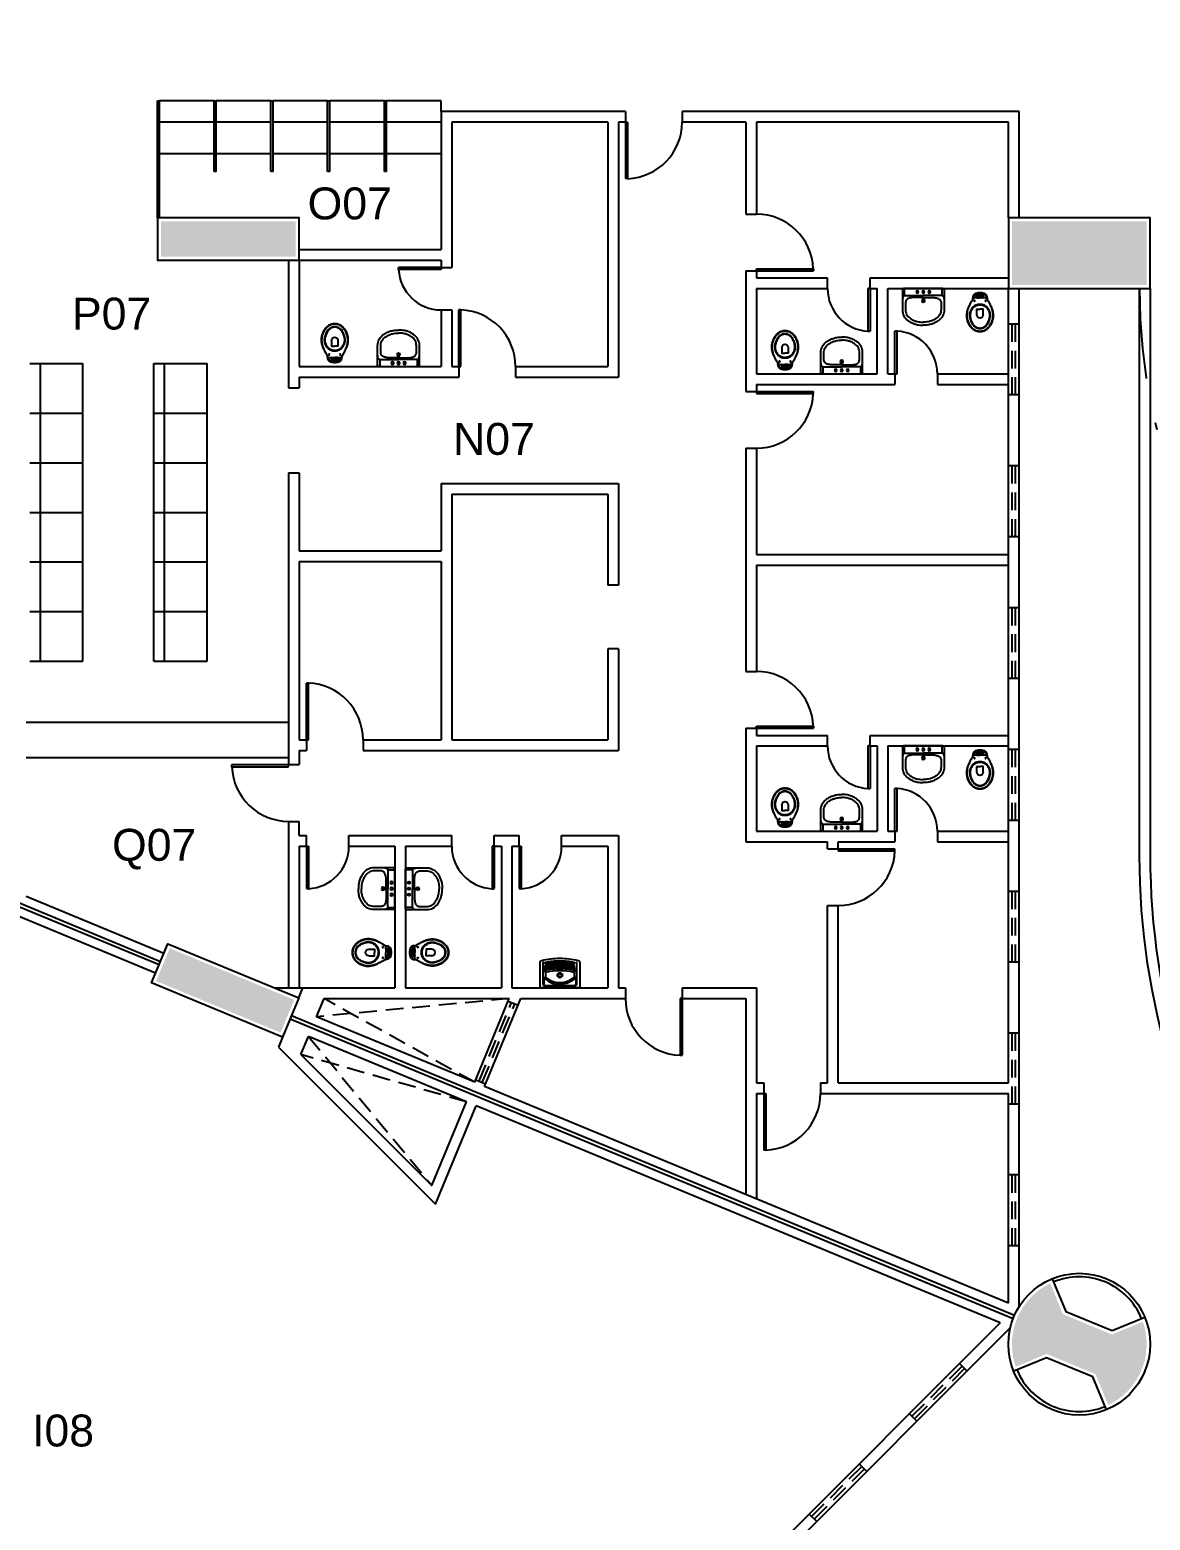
# Model space of a CAD drawing. Extents: x 308 to 539, y -42 to 210.
# Drawn here: x 472.95 to 488.75, y 109.71 to 130.73 of the extents above; entities that cross this region are included whole.
import ezdxf

# ---------------------------------------------------------------- set-up
doc = ezdxf.new("R2010")
doc.units = 0
doc.header["$LTSCALE"] = 2
doc.linetypes.add('DASHDOT2', pattern=[12.7, 6.35, -3.175, 0, -3.175])
doc.linetypes.add('HIDDEN', pattern=[0.375, 0.25, -0.125])
for name, color, linetype in [('01', 1, 'CONTINUOUS'), ('DIVISÓRIAS-ARY', 2, 'CONTINUOUS'), ('ESQUADRIA-ALTA-ARY', 7, 'HIDDEN'), ('HACHURAS-ARY', 9, 'CONTINUOUS'), ('L_DECA', 7, 'CONTINUOUS'), ('MOBILIÁRIO-ARY', 7, 'CONTINUOUS'), ('PAREDE-ALTA-ARY', 1, 'CONTINUOUS'), ('PEÇAS-SANIT-ARY', 7, 'CONTINUOUS'), ('PILAR-RED-ARY', 5, 'CONTINUOUS'), ('PILARES-PRINC-ARY', 5, 'CONTINUOUS'), ('PROJ-COBERTURA-ARY', 7, 'DASHDOT2'), ('RAMPA-ARY', 2, 'CONTINUOUS'), ('RAMPA-PROJ-ARY', 7, 'HIDDEN'), ('TEXTO-PB-COR-ARY', 12, 'CONTINUOUS')]:
    doc.layers.add(name, color=color, linetype=linetype)
doc.styles.add('ARIAL', font='arial.ttf', dxfattribs={"height": 0.5})

# ---------------------------------------------------------------- blocks, each defined once
blk = doc.blocks.new('DUO04')
at = {"layer": 'L_DECA'}
blk.add_line((-27.8, 0), (27.8, 0), dxfattribs=at)
at = {"layer": 'L_DECA', "color": 1}
for p, q in [((-26.5, -9.9), (-26.5, 0)), ((26.5, -9.9), (26.5, 0)), ((-26.5, -9.9), (0, -9.9)), ((26.5, -9.9), (0, -9.9))]:
    blk.add_line(p, q, dxfattribs=at)
at = {"layer": 'L_DECA', "color": 7}
for points in [[(-27.8, 0), (-27.8, 0), (-28.5, -0.1), (-29.1, -0.3), (-29.4, -0.8), (-29.5, -1.4), (-29.5, -23.9)], [(27.8, 0), (27.8, 0), (28.5, -0.1), (29.1, -0.3), (29.4, -0.8), (29.5, -1.4), (29.5, -23.9)], [(-29.5, -23.9), (-29.5, -29.7), (-29.5, -29.7), (-29.4, -32.1), (-28.9, -34.4), (-28.2, -36.5), (-27.2, -38.6), (-26.1, -40.5), (-24.7, -42.2), (-23.1, -43.8), (-21.3, -45.2), (-21.3, -45.2), (-20.2, -45.9), (-19.1, -46.6), (-18, -47.2), (-16.9, -47.9), (-15.7, -48.4), (-14.5, -49), (-13.3, -49.4), (-12.1, -49.9), (-10.8, -50.3), (-9.5, -50.5), (-8.2, -50.9), (-6.7, -51.1), (-4.8, -51.4), (-2.9, -51.5), (-1.4, -51.5), (0, -51.5)], [(29.5, -23.9), (29.5, -29.7), (29.5, -29.7), (29.4, -32.1), (28.9, -34.4), (28.2, -36.5), (27.2, -38.6), (26.1, -40.5), (24.7, -42.2), (23.1, -43.8), (21.3, -45.2), (21.3, -45.2), (20.2, -45.9), (19.1, -46.6), (18, -47.2), (16.9, -47.9), (15.7, -48.4), (14.5, -49), (13.3, -49.4), (12.1, -49.9), (10.8, -50.3), (9.5, -50.5), (8.2, -50.9), (6.7, -51.1), (4.8, -51.4), (2.9, -51.5), (1.4, -51.5), (0, -51.5)]]:
    blk.add_lwpolyline(points, dxfattribs=at)
at = {"layer": 'L_DECA', "color": 1}
for points in [[(-26.5, -9.9), (-26.9, -10), (-27.5, -10.1), (-28, -10.6), (-28.4, -11.2), (-28.7, -11.9), (-29, -12.7), (-29.2, -13.7), (-29.4, -15), (-29.5, -16.8)], [(0, -12.4), (0, -12.4), (-0.8, -12.4), (-1.4, -12.4), (-1.1, -12.4), (-1.8, -12.4), (-2.5, -12.4), (-3.3, -12.4), (-3.9, -12.4), (-4.7, -12.4), (-7.9, -12.4), (-8.6, -12.4), (-9.3, -12.4), (-10, -12.4), (-10.7, -12.4), (-11.4, -12.4), (-12, -12.4), (-12.7, -12.4), (-12.7, -12.4), (-13.7, -12.4), (-14.7, -12.5), (-15.8, -12.6), (-16.8, -12.8), (-17.8, -13), (-18.8, -13.2), (-19.8, -13.5), (-20.8, -13.7), (-20.8, -13.7), (-21.7, -14.1), (-22.6, -14.7), (-23.3, -15.4), (-23.9, -16.1), (-24.5, -17), (-24.8, -18), (-25.1, -19), (-25.2, -20), (-25.2, -20), (-25.2, -21.8), (-25.2, -23.1), (-25.2, -23.9)], [(0, -12.4), (0, -12.4), (0.8, -12.4), (1.4, -12.4), (1.1, -12.4), (1.8, -12.4), (2.5, -12.4), (3.3, -12.4), (3.9, -12.4), (4.7, -12.4), (7.9, -12.4), (8.6, -12.4), (9.3, -12.4), (10, -12.4), (10.7, -12.4), (11.4, -12.4), (12, -12.4), (12.7, -12.4), (12.7, -12.4), (13.7, -12.4), (14.7, -12.5), (15.8, -12.6), (16.8, -12.8), (17.8, -13), (18.8, -13.2), (19.8, -13.5), (20.8, -13.7), (20.8, -13.7), (21.7, -14.1), (22.6, -14.7), (23.3, -15.4), (23.9, -16.1), (24.5, -17), (24.8, -18), (25.1, -19), (25.2, -20), (25.2, -20), (25.2, -21.8), (25.2, -23.1), (25.2, -23.9)], [(26.5, -9.9), (26.9, -10), (27.5, -10.1), (28, -10.6), (28.4, -11.2), (28.7, -11.9), (29, -12.7), (29.2, -13.7), (29.4, -15), (29.5, -16.8)], [(-25.2, -23.9), (-25.2, -27.3), (-25.2, -29.6), (-25.2, -29.6), (-25, -31.4), (-24.8, -33.1), (-24.2, -34.8), (-23.5, -36.3), (-22.6, -37.8), (-21.6, -39.1), (-20.4, -40.4), (-19.1, -41.4), (-19.1, -41.4), (-18.1, -42.1), (-17.1, -42.7), (-16.2, -43.3), (-15.2, -43.9), (-14.1, -44.4), (-13, -44.8), (-11.9, -45.3), (-10.8, -45.7), (-9.7, -46.1), (-8.6, -46.4), (-6.7, -46.8), (-5.2, -47), (-3.3, -47.2), (-2.1, -47.2), (-1, -47.2), (0, -47.2)], [(25.2, -23.9), (25.2, -27.3), (25.2, -29.6), (25.2, -29.6), (25, -31.4), (24.8, -33.1), (24.2, -34.8), (23.5, -36.3), (22.6, -37.8), (21.6, -39.1), (20.4, -40.4), (19.1, -41.4), (19.1, -41.4), (18.1, -42.1), (17.1, -42.7), (16.2, -43.3), (15.2, -43.9), (14.1, -44.4), (13, -44.8), (11.9, -45.3), (10.8, -45.7), (9.7, -46.1), (8.6, -46.4), (6.7, -46.8), (5.2, -47), (3.3, -47.2), (2.1, -47.2), (1, -47.2), (0, -47.2)]]:
    blk.add_lwpolyline(points, dxfattribs=at)
for centre, radius in [((-8.5, -4.9), 1.75), ((0, -17), 2.25), ((0, -4.9), 1.75), ((0, -17), 0.981), ((8.5, -4.9), 1.75)]:
    blk.add_circle(centre, radius, dxfattribs=at)
blk = doc.blocks.new('RAV10')
at = {"layer": 'L_DECA'}
blk.add_lwpolyline([(4.6, -12.9), (8.2, -12.9), (8.2, -12.9), (8.7, -13), (9.2, -13.2), (9.6, -13.5), (9.9, -14), (10.1, -14.3), (10.1, -14.3), (10.1, -14.3), (10.1, -14.3), (10.1, -14.3), (10.1, -14.3), (12.2, -18), (12.2, -18), (12.5, -18.6), (12.8, -19.1), (13.1, -19.6), (13.3, -20.1), (13.3, -20.1), (13.6, -20.6), (13.9, -21.1), (14.2, -21.5), (14.5, -22.1), (14.7, -22.6), (15, -23.1), (15.3, -23.6), (15.5, -24.1), (15.5, -24.1), (15.9, -24.8), (16.3, -25.6), (16.6, -26.3), (16.9, -27), (17.2, -27.8), (17.5, -28.6), (17.8, -29.4), (18, -30.2), (18, -30.2), (18.3, -31.4), (18.6, -32.6), (18.8, -33.9), (19, -35.2), (19.1, -36.4), (19.1, -37.7), (19.1, -39), (19, -40.3), (19, -40.3), (18.8, -41.6), (18.6, -42.9), (18.2, -44.2), (17.9, -45.5), (17.4, -46.8), (16.9, -48), (16.4, -49.3), (15.8, -50.4), (15.8, -50.4), (15.2, -51.4), (14.6, -52.3), (13.9, -53.1), (13.3, -53.9), (12.5, -54.8), (11.7, -55.5), (10.9, -56.3), (10.1, -57), (10.1, -57), (9, -57.8), (7.9, -58.5), (6.6, -59.1), (5.4, -59.6), (4.1, -60), (2.8, -60.3), (1.4, -60.4), (0, -60.5), (0, -60.5), (-1.4, -60.4), (-2.7, -60.3), (-4, -60), (-5.3, -59.6), (-6.6, -59.1), (-7.8, -58.5), (-9, -57.8), (-10.1, -57), (-10.1, -57), (-10.9, -56.3), (-11.7, -55.5), (-12.5, -54.8), (-13.2, -53.9), (-13.9, -53.1), (-14.5, -52.3), (-15.1, -51.4), (-15.7, -50.4), (-15.7, -50.4), (-16.3, -49.3), (-16.9, -48), (-17.4, -46.8), (-17.8, -45.5), (-18.2, -44.2), (-18.5, -42.9), (-18.7, -41.6), (-19, -40.3), (-19, -40.3), (-19, -39), (-19, -37.7), (-19, -36.4), (-18.9, -35.2), (-18.7, -33.9), (-18.5, -32.6), (-18.2, -31.4), (-17.9, -30.2), (-17.9, -30.2), (-17.7, -29.4), (-17.4, -28.6), (-17.1, -27.8), (-16.9, -27), (-16.6, -26.3), (-16.2, -25.6), (-15.8, -24.8), (-15.5, -24.1), (-15.5, -24.1), (-15.2, -23.6), (-15, -23.1), (-14.7, -22.6), (-14.4, -22.1), (-14.2, -21.5), (-13.9, -21.1), (-13.6, -20.6), (-13.3, -20.1), (-13.3, -20.1), (-13.1, -19.6), (-12.8, -19.1), (-12.4, -18.6), (-12.1, -18), (-10.1, -14.3), (-10.1, -14.3), (-10.1, -14.3), (-10.1, -14.3), (-10.1, -14.3), (-10.1, -14.3), (-9.8, -14), (-9.8, -14), (-9.6, -13.5), (-9.1, -13.2), (-8.6, -13), (-8.1, -12.9), (-4.5, -12.9)], dxfattribs=at)
at = {"layer": 'L_DECA', "color": 1}
for points in [[(12.2, -18), (13.3, -20.1), (13.3, -20.1), (13.6, -20.6), (13.8, -21.1), (14.1, -21.5), (14.3, -22.1), (14.5, -22.6), (14.7, -23.1), (15, -23.6), (15.2, -24.1), (15.2, -24.1), (15.5, -24.8), (15.9, -25.6), (16.2, -26.3), (16.6, -27.1), (16.9, -27.8), (17.1, -28.5), (17.4, -29.4), (17.6, -30.2), (17.6, -30.2), (17.9, -31.4), (18.1, -32.6), (18.3, -33.9), (18.5, -35.2), (18.5, -36.4), (18.5, -37.7), (18.5, -39), (18.4, -40.3), (18.4, -40.3), (18.2, -41.6), (17.9, -42.9), (17.6, -44.2), (17.2, -45.5), (16.7, -46.8), (16.2, -48), (15.6, -49.3), (15, -50.4), (15, -50.4), (14.4, -51.2), (13.9, -52), (13.3, -52.8), (12.8, -53.5), (12.2, -54.2), (11.5, -54.9), (10.9, -55.5), (10.1, -56.2), (10.1, -56.2), (9, -57.1), (7.9, -57.8), (6.6, -58.4), (5.4, -58.9), (4.1, -59.3), (2.8, -59.6), (1.4, -59.8), (0, -59.8), (0, -59.8), (-1.4, -59.8), (-2.7, -59.6), (-4.1, -59.3), (-5.3, -58.9), (-6.6, -58.4), (-7.8, -57.8), (-9, -57.1), (-10.1, -56.2), (-10.1, -56.2), (-10.8, -55.5), (-11.5, -54.9), (-12.1, -54.2), (-12.7, -53.5), (-13.3, -52.8), (-13.9, -52), (-14.4, -51.2), (-14.9, -50.4), (-14.9, -50.4), (-15.5, -49.3), (-16.1, -48), (-16.6, -46.8), (-17.1, -45.5), (-17.5, -44.2), (-17.9, -42.9), (-18.1, -41.6), (-18.3, -40.3), (-18.3, -40.3), (-18.4, -39.1), (-18.5, -37.7), (-18.5, -36.4), (-18.4, -35.2), (-18.2, -33.9), (-18, -32.6), (-17.8, -31.4), (-17.5, -30.2), (-17.5, -30.2), (-17.3, -29.4), (-17, -28.6), (-16.8, -27.8), (-16.5, -27.1), (-16.2, -26.3), (-15.8, -25.6), (-15.5, -24.8), (-15.2, -24.1), (-15.2, -24.1), (-15, -23.6), (-14.7, -23.1), (-14.5, -22.6), (-14.2, -22.1), (-14, -21.5), (-13.7, -21.1), (-13.5, -20.6), (-13.2, -20.1), (-12.1, -18)], [(-7.7, -9.4), (-8.1, -10.1), (-8.5, -10.8), (-8.6, -11.4), (-8.8, -12.2), (-8.8, -13.1)], [(-5.1, -12.9), (-5.1, -9.7), (-5.1, -7.8), (-5.1, -7.8), (-5.2, -7.6), (-5.3, -7.5), (-5.5, -7.4), (-5.9, -7.6), (-5.9, -7.6), (-6.4, -8), (-7.1, -8.6), (-7.7, -9.4)], [(5.1, -9.3), (5, -8.9), (4.6, -8.3), (3.9, -7.8), (3.1, -7.7), (0, -7.7), (-3.1, -7.7), (-3.1, -7.7), (-3.9, -7.8), (-4.5, -8.3), (-5, -8.9), (-5.1, -9.7)], [(4.6, -12.9), (4.6, -12.9), (4.2, -12.9), (3.9, -12.6), (3.6, -12.4), (3.6, -12), (3.6, -10.7), (3.6, -10.7), (3.6, -10.5), (3.6, -10.4), (3.7, -10.2), (3.9, -10.1), (3.9, -10.1), (3.9, -9.9), (3.9, -9.7), (3.8, -9.5), (3.6, -9.4), (0, -9.4), (-3.5, -9.4), (-3.5, -9.4), (-3.7, -9.5), (-3.9, -9.7), (-3.9, -9.9), (-3.8, -10.1), (-3.8, -10.1), (-3.6, -10.2), (-3.6, -10.4), (-3.5, -10.5), (-3.5, -10.7), (-3.5, -12), (-3.5, -12), (-3.6, -12.4), (-3.8, -12.6), (-4.1, -12.9), (-4.5, -12.9)], [(3.7, -10.3), (0, -10.3), (-3.6, -10.3)], [(5.1, -12.9), (5.1, -9.7), (5.1, -7.8), (5.1, -7.8), (5.2, -7.6), (5.3, -7.5), (5.5, -7.4), (5.9, -7.6), (5.9, -7.6), (6.4, -8), (7.1, -8.6), (7.7, -9.4)], [(7.7, -9.4), (8.1, -10.1), (8.5, -10.8), (8.6, -11.4), (8.8, -12.2), (8.8, -13.1)], [(-12.9, -30.2), (-12.9, -30.2), (-12.4, -29.3), (-11.9, -28.4), (-11.2, -27.7), (-10.6, -26.9), (-9.9, -26.2), (-9.2, -25.6), (-8.4, -25), (-7.5, -24.4), (-6.7, -23.9), (-5.8, -23.5), (-4.9, -23.1), (-3.9, -22.8), (-3, -22.6), (-2, -22.4), (-1, -22.3), (0, -22.2), (0, -22.2), (1, -22.3), (2, -22.4), (3, -22.6), (4, -22.8), (5, -23.1), (5.8, -23.5), (6.8, -23.9), (7.6, -24.4), (8.5, -25), (9.3, -25.6), (10, -26.2), (10.6, -26.9), (11.3, -27.7), (12, -28.4), (12.5, -29.3), (13, -30.2), (13, -30.2), (13.6, -31.3), (14, -32.6), (14.3, -33.8), (14.6, -35.1), (14.7, -36.4), (14.7, -37.7), (14.7, -39), (14.4, -40.3), (14.4, -40.3), (14.2, -41.6), (13.8, -42.9), (13.4, -44.2), (12.9, -45.5), (12.4, -46.8), (11.7, -48), (11.1, -49.3), (10.4, -50.4), (10.4, -50.4), (9.4, -51.7), (8.4, -52.8), (7.2, -53.8), (5.9, -54.6), (4.5, -55.2), (3.1, -55.8), (1.5, -56.1), (0, -56.2), (0, -56.2), (-1.5, -56.1), (-3.1, -55.8), (-4.4, -55.2), (-5.8, -54.6), (-7.1, -53.8), (-8.3, -52.8), (-9.3, -51.7), (-10.3, -50.4), (-10.3, -50.4), (-11, -49.3), (-11.7, -48), (-12.3, -46.8), (-12.8, -45.5), (-13.3, -44.2), (-13.7, -42.9), (-14.1, -41.6), (-14.4, -40.3), (-14.4, -40.3), (-14.6, -39), (-14.7, -37.7), (-14.6, -36.4), (-14.5, -35.1), (-14.2, -33.8), (-13.9, -32.6), (-13.5, -31.3), (-12.9, -30.2)], [(-12, -30.2), (-12, -30.2), (-11.5, -29.4), (-11, -28.6), (-10.4, -27.9), (-9.8, -27.2), (-9.1, -26.7), (-8.5, -26.1), (-7.7, -25.5), (-6.9, -25), (-6.1, -24.6), (-5.3, -24.2), (-4.5, -23.9), (-3.6, -23.6), (-2.8, -23.4), (-1.8, -23.2), (-0.9, -23.2), (0, -23.1), (0, -23.1), (0.9, -23.2), (1.9, -23.2), (2.8, -23.4), (3.6, -23.6), (4.5, -23.9), (5.4, -24.2), (6.2, -24.6), (7, -25), (7.7, -25.5), (8.5, -26.1), (9.2, -26.7), (9.8, -27.2), (10.4, -27.9), (11, -28.6), (11.5, -29.4), (12, -30.2), (12, -30.2), (12.7, -31.3), (13.2, -32.6), (13.6, -33.8), (13.9, -35), (14.1, -36.4), (14.1, -37.7), (14.1, -39), (13.9, -40.3), (13.9, -40.3), (13.6, -41.7), (13.2, -43), (12.8, -44.3), (12.3, -45.5), (11.7, -46.9), (11.1, -48.1), (10.4, -49.3), (9.6, -50.4), (9.6, -50.4), (8.8, -51.6), (7.8, -52.6), (6.7, -53.5), (5.5, -54.2), (4.2, -54.8), (2.8, -55.3), (1.5, -55.5), (0, -55.7), (0, -55.7), (-1.5, -55.5), (-2.8, -55.3), (-4.2, -54.8), (-5.4, -54.2), (-6.6, -53.5), (-7.7, -52.6), (-8.7, -51.6), (-9.6, -50.4), (-9.6, -50.4), (-10.3, -49.3), (-11, -48.1), (-11.7, -46.9), (-12.2, -45.5), (-12.7, -44.3), (-13.1, -43), (-13.5, -41.7), (-13.8, -40.3), (-13.8, -40.3), (-14, -39), (-14.1, -37.7), (-14, -36.4), (-13.9, -35), (-13.6, -33.8), (-13.2, -32.6), (-12.7, -31.3), (-12, -30.2)], [(-4.5, -37), (-4.5, -29), (0, -29)], [(4.6, -37), (4.6, -29), (0, -29)]]:
    blk.add_lwpolyline(points, dxfattribs=at)
at = {"layer": 'L_DECA', "color": 7}
for points in [[(10.1, -14.3), (10.1, -14.3), (10.1, -14.3), (10.1, -14.3), (10.1, -14.3), (10.1, -14.3), (9.6, -11.3), (9.6, -11.3), (9.3, -10.2), (8.9, -9.3), (8.3, -8.5), (7.7, -7.7), (6.9, -7), (6.1, -6.5), (5.1, -6.2), (4.1, -5.9), (4.1, -5.9), (3.6, -5.8), (3.1, -5.7), (2.6, -5.6), (2, -5.6), (1.5, -5.6), (1, -5.5), (0.5, -5.5), (0, -5.5), (0, -5.5), (-0.5, -5.5), (-1, -5.5), (-1.5, -5.6), (-2, -5.6), (-2.5, -5.6), (-3, -5.7), (-3.5, -5.8), (-4, -5.9), (-4, -5.9), (-5, -6.2), (-6, -6.5), (-6.9, -7), (-7.6, -7.7), (-8.2, -8.5), (-8.8, -9.3), (-9.3, -10.2), (-9.6, -11.3), (-10, -14.3), (-10, -14.3), (-10, -14.3), (-10, -14.3), (-10, -14.3), (-10.1, -14.3)], [(-4.5, -12.9), (0, -12.9)], [(4.6, -12.9), (0, -12.9)]]:
    blk.add_lwpolyline(points, dxfattribs=at)
at = {"layer": 'L_DECA', "color": 1}
for centre in [(-7.6, -17), (7.6, -17)]:
    blk.add_circle(centre, 0.672, dxfattribs=at)
blk.add_arc((0, -37), 4.56, 180, 0, dxfattribs=at)

msp = doc.modelspace()

# ---------------------------------------------------------------- hatches: boundary and pattern name
at = {"layer": 'HACHURAS-ARY', "ltscale": 0.5}
for points in [[(476.703, 128.027), (474.803, 128.027), (474.803, 127.527), (476.703, 127.527)], [(488.703, 128.027), (486.803, 128.027), (486.803, 127.127), (488.703, 127.127)], [(474.926, 117.774), (474.735, 117.312), (476.49, 116.585), (476.682, 117.047)], [(488.703, 112.19, 0.085216), (488.649, 112.507), (488.215, 112.327), (487.523, 112.614), (487.344, 113.048, 0.289028), (486.803, 112.19, 0.085216), (486.857, 111.873), (487.291, 112.053), (487.983, 111.767), (488.162, 111.333, 0.289028)]]:
    msp.add_hatch(color=256, dxfattribs=at).paths.add_polyline_path(points)

# ---------------------------------------------------------------- linework, layer by layer
at = {"layer": '01', "ltscale": 0.5}
for p, q in [((478.753, 129.577), (478.753, 127.627)), ((481.353, 129.577), (481.353, 129.427)), ((482.153, 129.577), (482.153, 129.427)), ((478.903, 129.427), (478.903, 127.377)), ((481.103, 129.427), (481.103, 125.977)), ((481.253, 129.427), (481.253, 125.827)), ((483.053, 129.427), (483.053, 128.127)), ((483.203, 129.427), (483.203, 128.127)), ((476.603, 127.477), (476.603, 125.677)), ((476.753, 127.477), (476.753, 125.977)), ((478.753, 127.477), (478.753, 127.377)), ((483.053, 127.327), (483.053, 125.627)), ((483.203, 127.327), (483.203, 127.227)), ((483.203, 127.077), (483.203, 125.877)), ((478.753, 126.777), (478.753, 125.977)), ((478.903, 126.777), (478.903, 125.977)), ((479.003, 125.977), (479.003, 125.827)), ((479.803, 125.977), (479.803, 125.827)), ((483.203, 125.727), (483.203, 125.627)), ((483.053, 124.827), (483.053, 121.677)), ((483.203, 124.827), (483.203, 123.327)), ((476.603, 124.477), (476.603, 120.364)), ((476.753, 124.477), (476.753, 123.377)), ((478.753, 124.327), (478.753, 123.377)), ((481.253, 124.327), (481.253, 122.896)), ((478.903, 124.177), (478.903, 120.714)), ((481.103, 124.177), (481.103, 122.896)), ((476.753, 123.227), (476.753, 120.714)), ((478.753, 123.227), (478.753, 120.714)), ((483.203, 123.177), (483.203, 121.677)), ((481.103, 121.996), (481.103, 120.714)), ((481.253, 121.996), (481.253, 120.564)), ((483.053, 120.877), (483.053, 119.277)), ((483.203, 120.877), (483.203, 120.777)), ((476.853, 120.714), (476.853, 120.564)), ((477.653, 120.714), (477.653, 120.564)), ((483.203, 120.627), (483.203, 119.427)), ((476.603, 119.564), (476.603, 117.214)), ((476.753, 119.214), (476.753, 117.214)), ((478.103, 119.214), (478.103, 117.214)), ((478.253, 119.214), (478.253, 117.214)), ((479.603, 119.214), (479.603, 117.214)), ((479.753, 119.214), (479.753, 117.214)), ((481.103, 119.214), (481.103, 117.214)), ((481.253, 119.364), (481.253, 117.214)), ((481.353, 117.214), (481.353, 117.064)), ((482.153, 117.214), (482.153, 117.064)), ((483.303, 115.877), (483.303, 115.727)), ((484.103, 115.877), (484.103, 115.727))]:
    msp.add_line(p, q, dxfattribs=at)
at = {"layer": 'DIVISÓRIAS-ARY', "ltscale": 0.5}
for p, q in [((474.753, 128.077), (474.753, 129.727)), ((474.753, 129.727), (474.783, 129.727)), ((474.783, 128.077), (474.783, 129.727)), ((475.553, 128.727), (475.553, 129.727)), ((475.553, 129.727), (475.583, 129.727)), ((475.583, 128.727), (475.583, 129.727)), ((476.353, 129.727), (476.383, 129.727)), ((476.353, 128.727), (476.353, 129.727)), ((476.383, 128.727), (476.383, 129.727)), ((477.153, 129.727), (477.183, 129.727)), ((477.153, 128.727), (477.153, 129.727)), ((477.183, 128.727), (477.183, 129.727)), ((477.953, 129.727), (477.983, 129.727)), ((477.953, 128.727), (477.953, 129.727)), ((477.983, 128.727), (477.983, 129.727)), ((475.583, 128.727), (475.553, 128.727)), ((476.383, 128.727), (476.353, 128.727)), ((477.183, 128.727), (477.153, 128.727)), ((477.983, 128.727), (477.953, 128.727))]:
    msp.add_line(p, q, dxfattribs=at)
at = {"layer": 'DIVISÓRIAS-ARY'}
for p, q in [((481.353, 129.427), (481.353, 128.628)), ((481.353, 129.427), (481.383, 129.427)), ((481.383, 129.427), (481.383, 128.628)), ((481.383, 128.628), (481.353, 128.628)), ((478.753, 127.377), (478.154, 127.377)), ((478.154, 127.347), (478.154, 127.377)), ((478.753, 127.377), (478.753, 127.347)), ((478.753, 127.347), (478.154, 127.347)), ((483.203, 127.357), (484.003, 127.357)), ((483.203, 127.327), (483.203, 127.357)), ((483.203, 127.327), (484.003, 127.327)), ((484.003, 127.357), (484.003, 127.327)), ((484.773, 127.077), (484.773, 126.478)), ((484.803, 127.077), (484.773, 127.077)), ((484.803, 127.077), (484.803, 126.478)), ((479.003, 125.977), (479.003, 126.777)), ((479.033, 126.777), (479.003, 126.777)), ((479.033, 125.977), (479.033, 126.777)), ((484.773, 126.476), (484.803, 126.476)), ((485.183, 126.478), (485.153, 126.478)), ((485.153, 125.877), (485.153, 126.476)), ((485.183, 125.877), (485.183, 126.476)), ((479.003, 125.977), (479.033, 125.977)), ((485.153, 125.877), (485.183, 125.877)), ((483.203, 125.627), (484.003, 125.627)), ((483.203, 125.627), (483.203, 125.597)), ((483.203, 125.597), (484.003, 125.597)), ((484.003, 125.597), (484.003, 125.627)), ((476.883, 121.513), (476.853, 121.513)), ((476.853, 120.714), (476.853, 121.513)), ((476.883, 120.714), (476.883, 121.513)), ((483.203, 120.877), (483.203, 120.907)), ((483.203, 120.907), (484.003, 120.907)), ((483.203, 120.877), (484.003, 120.877)), ((484.003, 120.907), (484.003, 120.877)), ((476.853, 120.714), (476.883, 120.714)), ((484.803, 120.627), (484.773, 120.627)), ((484.773, 120.627), (484.773, 120.028)), ((484.803, 120.627), (484.803, 120.028)), ((475.804, 120.364), (476.603, 120.364)), ((475.804, 120.334), (475.804, 120.364)), ((475.804, 120.334), (476.603, 120.334)), ((476.603, 120.334), (476.603, 120.364)), ((484.773, 120.026), (484.803, 120.026)), ((485.183, 120.028), (485.153, 120.028)), ((485.153, 119.427), (485.153, 120.026)), ((485.183, 119.427), (485.183, 120.026)), ((485.153, 119.427), (485.183, 119.427)), ((476.853, 119.214), (476.853, 118.615)), ((476.853, 119.214), (476.883, 119.214)), ((476.883, 119.214), (476.883, 118.615)), ((479.473, 119.214), (479.473, 118.615)), ((479.503, 119.214), (479.473, 119.214)), ((479.503, 119.214), (479.503, 118.615)), ((479.853, 119.214), (479.883, 119.214)), ((479.853, 119.214), (479.853, 118.615)), ((479.883, 119.214), (479.883, 118.615)), ((484.353, 119.177), (484.353, 119.147)), ((484.353, 119.177), (485.153, 119.177)), ((485.153, 119.147), (485.153, 119.177)), ((484.353, 119.147), (485.153, 119.147)), ((476.883, 118.613), (476.853, 118.613)), ((479.473, 118.613), (479.503, 118.613)), ((479.883, 118.613), (479.853, 118.613)), ((482.123, 117.064), (482.123, 116.265)), ((482.153, 117.064), (482.123, 117.064)), ((482.153, 117.064), (482.153, 116.265)), ((482.123, 116.265), (482.153, 116.265)), ((483.303, 115.727), (483.333, 115.727)), ((483.303, 115.727), (483.303, 114.928)), ((483.333, 115.727), (483.333, 114.928)), ((483.333, 114.928), (483.303, 114.928))]:
    msp.add_line(p, q, dxfattribs=at)
at = {"layer": 'DIVISÓRIAS-ARY', "color": 7, "ltscale": 0.5}
for centre, radius, start, end in [((481.353, 129.427), 0.8, 272.1491, 360), ((483.203, 127.327), 0.8, 2.1491, 90), ((478.753, 127.377), 0.6, 182.866, 270), ((484.803, 127.077), 0.6, 180, 267.134), ((479.003, 125.977), 0.8, 0, 87.8509), ((485.153, 125.877), 0.6, 0, 87.134), ((483.203, 125.627), 0.8, 270, 357.8509), ((476.853, 120.714), 0.8, 0, 87.8509), ((483.203, 120.877), 0.8, 2.1491, 90), ((484.803, 120.627), 0.6, 180, 267.134), ((476.603, 120.364), 0.8, 182.1491, 270), ((485.153, 119.427), 0.6, 0, 87.134), ((476.853, 119.214), 0.6, 272.866, 360), ((479.503, 119.214), 0.6, 180, 267.134), ((479.853, 119.214), 0.6, 272.866, 360), ((484.353, 119.177), 0.8, 270, 357.8509), ((482.153, 117.064), 0.8, 180, 267.8509), ((483.303, 115.727), 0.8, 272.1491, 360)]:
    msp.add_arc(centre, radius, start, end, dxfattribs=at)
at = {"layer": 'ESQUADRIA-ALTA-ARY', "ltscale": 0.5}
for p, q in [((486.903, 126.577), (486.753, 126.577)), ((486.803, 126.577), (486.803, 125.577)), ((486.853, 125.577), (486.853, 126.577)), ((486.903, 125.577), (486.753, 125.577)), ((486.903, 124.577), (486.753, 124.577)), ((486.803, 124.577), (486.803, 123.577)), ((486.853, 123.577), (486.853, 124.577)), ((486.903, 123.577), (486.753, 123.577)), ((486.903, 122.577), (486.753, 122.577)), ((486.803, 122.577), (486.803, 121.577)), ((486.853, 121.577), (486.853, 122.577)), ((486.903, 121.577), (486.753, 121.577)), ((486.903, 120.577), (486.753, 120.577)), ((486.803, 120.577), (486.803, 119.577)), ((486.853, 119.577), (486.853, 120.577)), ((486.903, 119.577), (486.753, 119.577)), ((486.903, 118.577), (486.753, 118.577)), ((486.803, 118.577), (486.803, 117.577)), ((486.853, 117.577), (486.853, 118.577)), ((486.903, 117.577), (486.753, 117.577)), ((479.288, 115.901), (479.747, 117.009)), ((479.334, 115.882), (479.793, 116.99)), ((479.701, 117.028), (479.839, 116.971)), ((486.903, 116.577), (486.753, 116.577)), ((486.803, 116.577), (486.803, 115.577)), ((486.853, 115.577), (486.853, 116.577)), ((479.241, 115.92), (479.38, 115.862)), ((486.903, 115.577), (486.753, 115.577)), ((486.903, 114.577), (486.753, 114.577)), ((486.803, 114.577), (486.803, 113.577)), ((486.853, 113.577), (486.853, 114.577)), ((486.903, 113.577), (486.753, 113.577)), ((485.393, 111.174), (486.101, 111.881)), ((486.136, 111.846), (485.429, 111.139)), ((486.171, 111.811), (486.065, 111.917)), ((485.464, 111.103), (485.358, 111.209)), ((483.979, 109.76), (484.686, 110.467)), ((484.722, 110.432), (484.015, 109.725)), ((484.757, 110.396), (484.651, 110.502)), ((484.05, 109.689), (483.944, 109.795))]:
    msp.add_line(p, q, dxfattribs=at)
at = {"layer": 'MOBILIÁRIO-ARY'}
for p, q in [((475.553, 129.727), (474.783, 129.727)), ((476.353, 129.727), (475.583, 129.727)), ((477.153, 129.727), (476.383, 129.727)), ((477.953, 129.727), (477.183, 129.727)), ((478.753, 129.727), (477.983, 129.727)), ((475.553, 129.427), (474.783, 129.427)), ((476.353, 129.427), (475.583, 129.427)), ((477.153, 129.427), (476.383, 129.427)), ((477.953, 129.427), (477.183, 129.427)), ((478.753, 129.427), (477.983, 129.427)), ((475.553, 128.977), (474.783, 128.977)), ((476.353, 128.977), (475.583, 128.977)), ((477.153, 128.977), (476.383, 128.977)), ((477.953, 128.977), (477.183, 128.977)), ((478.753, 128.977), (477.983, 128.977)), ((472.903, 120.964), (476.603, 120.964)), ((472.903, 120.464), (476.603, 120.464))]:
    msp.add_line(p, q, dxfattribs=at)
at = {"layer": 'MOBILIÁRIO-ARY', "ltscale": 0.5}
for p, q in [((478.753, 129.577), (478.753, 129.727)), ((472.953, 126.022), (473.703, 126.022)), ((473.103, 121.822), (473.103, 126.022)), ((473.703, 121.822), (473.703, 126.022)), ((474.703, 121.822), (474.703, 126.022)), ((474.703, 126.022), (475.453, 126.022)), ((474.853, 121.822), (474.853, 126.022)), ((475.453, 121.822), (475.453, 126.022)), ((472.953, 125.322), (473.703, 125.322)), ((474.703, 125.322), (475.453, 125.322)), ((472.953, 124.622), (473.703, 124.622)), ((474.703, 124.622), (475.453, 124.622)), ((472.953, 123.922), (473.703, 123.922)), ((474.703, 123.922), (475.453, 123.922)), ((472.953, 123.222), (473.703, 123.222)), ((474.703, 123.222), (475.453, 123.222)), ((472.953, 122.522), (473.703, 122.522)), ((474.703, 122.522), (475.453, 122.522)), ((472.953, 121.822), (473.703, 121.822)), ((474.703, 121.822), (475.453, 121.822))]:
    msp.add_line(p, q, dxfattribs=at)
at = {"layer": 'PAREDE-ALTA-ARY'}
for p, q in [((481.353, 129.577), (478.753, 129.577)), ((486.903, 129.577), (482.153, 129.577)), ((486.903, 128.077), (486.903, 129.577)), ((481.103, 129.427), (478.903, 129.427)), ((481.353, 129.427), (481.253, 129.427)), ((483.053, 129.427), (482.153, 129.427)), ((486.753, 129.427), (483.203, 129.427)), ((486.753, 128.077), (486.753, 129.427)), ((486.753, 115.877), (486.753, 127.077)), ((486.903, 112.717), (486.903, 127.077)), ((474.775, 117.539), (464.199, 121.919)), ((474.794, 117.585), (464.219, 121.966)), ((476.753, 120.714), (476.853, 120.714)), ((477.653, 120.714), (478.753, 120.714)), ((478.903, 120.714), (481.103, 120.714)), ((474.727, 117.423), (467.238, 120.525)), ((476.753, 120.564), (476.853, 120.564)), ((477.653, 120.564), (481.253, 120.564)), ((476.603, 120.364), (476.753, 120.364)), ((476.603, 119.564), (476.753, 119.564)), ((476.753, 119.364), (476.853, 119.364)), ((476.753, 119.214), (476.853, 119.214)), ((477.453, 119.364), (478.903, 119.364)), ((477.453, 119.214), (478.103, 119.214)), ((478.253, 119.214), (478.903, 119.214)), ((479.503, 119.364), (479.853, 119.364)), ((479.503, 119.214), (479.603, 119.214)), ((479.753, 119.214), (479.853, 119.214)), ((480.453, 119.364), (481.253, 119.364)), ((480.453, 119.214), (481.103, 119.214)), ((484.203, 119.177), (484.203, 119.277)), ((484.353, 119.177), (484.353, 119.277)), ((474.842, 117.701), (472.903, 118.504)), ((484.203, 115.877), (484.203, 118.377)), ((484.353, 115.877), (484.353, 118.377)), ((476.409, 117.214), (478.103, 117.214)), ((476.747, 117.074), (476.805, 117.214)), ((478.253, 117.214), (479.603, 117.214)), ((479.753, 117.214), (481.103, 117.214)), ((481.253, 117.214), (481.353, 117.214)), ((482.153, 117.214), (483.203, 117.214)), ((476.997, 116.808), (477.103, 117.064)), ((477.103, 117.064), (479.715, 117.064)), ((479.227, 115.884), (479.715, 117.064)), ((479.365, 115.827), (479.878, 117.064)), ((479.878, 117.064), (481.353, 117.064)), ((482.153, 117.064), (483.053, 117.064)), ((486.82, 112.55), (476.623, 116.774)), ((486.839, 112.596), (476.642, 116.82)), ((479.227, 115.884), (476.997, 116.808)), ((476.517, 116.519), (476.459, 116.379)), ((476.776, 116.275), (476.882, 116.531)), ((479.112, 115.607), (476.882, 116.531)), ((476.459, 116.379), (478.676, 114.163)), ((476.776, 116.275), (478.623, 114.428)), ((486.753, 112.767), (479.365, 115.827)), ((478.623, 114.428), (479.112, 115.607)), ((486.753, 112.767), (486.753, 115.727)), ((478.676, 114.163), (479.25, 115.55)), ((486.638, 112.49), (479.25, 115.55)), ((486.638, 112.49), (476.519, 102.371)), ((476.625, 102.265), (486.78, 112.419))]:
    msp.add_line(p, q, dxfattribs=at)
at = {"layer": 'PAREDE-ALTA-ARY', "ltscale": 0.5}
for p, q in [((483.053, 128.127), (483.203, 128.127)), ((476.753, 127.627), (478.753, 127.627)), ((476.753, 127.477), (478.753, 127.477)), ((478.753, 127.377), (478.903, 127.377)), ((483.053, 127.327), (483.203, 127.327)), ((483.203, 127.227), (484.203, 127.227)), ((484.203, 127.077), (484.203, 127.227)), ((484.803, 127.077), (484.803, 127.227)), ((484.803, 127.227), (486.753, 127.227)), ((483.203, 127.077), (484.203, 127.077)), ((484.803, 127.077), (484.903, 127.077)), ((484.903, 125.877), (484.903, 127.077)), ((485.053, 125.877), (485.053, 127.077)), ((485.053, 127.077), (486.753, 127.077)), ((478.753, 126.777), (478.903, 126.777)), ((476.753, 125.977), (478.753, 125.977)), ((478.903, 125.977), (479.003, 125.977)), ((479.803, 125.977), (481.103, 125.977)), ((476.753, 125.827), (479.003, 125.827)), ((476.753, 125.827), (476.753, 125.677)), ((479.803, 125.827), (481.253, 125.827)), ((483.203, 125.877), (484.903, 125.877)), ((483.203, 125.727), (485.153, 125.727)), ((485.053, 125.877), (485.153, 125.877)), ((485.153, 125.877), (485.153, 125.727)), ((485.753, 125.877), (485.753, 125.727)), ((485.753, 125.877), (486.753, 125.877)), ((485.753, 125.727), (486.753, 125.727)), ((476.603, 125.677), (476.753, 125.677)), ((483.053, 125.627), (483.203, 125.627)), ((483.053, 124.827), (483.203, 124.827)), ((476.603, 124.477), (476.753, 124.477)), ((478.753, 124.327), (481.253, 124.327)), ((478.903, 124.177), (481.103, 124.177)), ((476.753, 123.377), (478.753, 123.377)), ((476.753, 123.227), (478.753, 123.227)), ((483.203, 123.327), (486.753, 123.327)), ((483.203, 123.177), (486.753, 123.177)), ((481.253, 122.896), (481.103, 122.896)), ((481.253, 121.996), (481.103, 121.996)), ((483.053, 121.677), (483.203, 121.677)), ((483.053, 120.877), (483.203, 120.877)), ((483.203, 120.777), (484.203, 120.777)), ((484.203, 120.627), (484.203, 120.777)), ((484.803, 120.627), (484.803, 120.777)), ((484.803, 120.777), (486.753, 120.777)), ((476.753, 120.564), (476.753, 120.364)), ((483.203, 120.627), (484.203, 120.627)), ((484.803, 120.627), (484.903, 120.627)), ((484.903, 120.627), (484.903, 119.427)), ((485.053, 120.627), (485.053, 119.427)), ((485.053, 120.627), (486.753, 120.627)), ((476.753, 119.364), (476.753, 119.564)), ((483.203, 119.427), (484.903, 119.427)), ((485.053, 119.427), (485.153, 119.427)), ((485.153, 119.427), (485.153, 119.277)), ((485.753, 119.427), (485.753, 119.277)), ((485.753, 119.427), (486.753, 119.427)), ((476.853, 119.214), (476.853, 119.364)), ((477.453, 119.214), (477.453, 119.364)), ((478.903, 119.214), (478.903, 119.364)), ((479.503, 119.214), (479.503, 119.364)), ((479.853, 119.214), (479.853, 119.364)), ((480.453, 119.214), (480.453, 119.364)), ((483.053, 119.277), (484.203, 119.277)), ((484.203, 119.177), (484.353, 119.177)), ((484.353, 119.277), (485.153, 119.277)), ((485.753, 119.277), (486.753, 119.277)), ((484.203, 118.377), (484.353, 118.377)), ((483.203, 117.214), (483.203, 115.877)), ((483.053, 117.064), (483.053, 114.299)), ((483.203, 115.877), (483.303, 115.877)), ((484.103, 115.877), (484.203, 115.877)), ((484.353, 115.877), (486.753, 115.877)), ((483.203, 115.727), (483.303, 115.727)), ((483.203, 115.727), (483.203, 114.237)), ((484.103, 115.727), (486.753, 115.727))]:
    msp.add_line(p, q, dxfattribs=at)
at = {"layer": 'PEÇAS-SANIT-ARY', "ltscale": 0.5}
for p, q in [((480.193, 117.572), (480.2, 117.443)), ((480.663, 117.572), (480.656, 117.443))]:
    msp.add_line(p, q, dxfattribs=at)
for points in [[(480.148, 117.572, -0.342862), (480.171, 117.602, -0.062239), (480.428, 117.634, -0.062209), (480.685, 117.602, -0.343429), (480.708, 117.573), (480.708, 117.218, -0.414214), (480.704, 117.214), (480.152, 117.214, -0.414214), (480.148, 117.218), (480.148, 117.572)], [(480.193, 117.375), (480.193, 117.57, -0.351315), (480.205, 117.584, -0.351315)], [(480.213, 117.571, -0.116463), (480.23, 117.578, -0.054267), (480.428, 117.599, -0.054267)], [(480.234, 117.463, -0.47929), (480.228, 117.468), (480.228, 117.473, -0.352342), (480.232, 117.478, -0.054267), (480.428, 117.499, -0.054267), (480.624, 117.478, -0.352342), (480.628, 117.473), (480.628, 117.468, -0.47929), (480.622, 117.463)], [(480.428, 117.599, -0.054267), (480.626, 117.578, -0.116463), (480.643, 117.571)], [(480.651, 117.584, -0.351315), (480.663, 117.57), (480.663, 117.375)], [(480.663, 117.375), (480.663, 117.274, -0.414214), (480.628, 117.239), (480.428, 117.239), (480.228, 117.239, -0.414214), (480.193, 117.274), (480.193, 117.375)], [(480.197, 117.366, 0.211535), (480.428, 117.264, 0.216945)], [(480.211, 117.458, 0.344711), (480.2, 117.443), (480.2, 117.439)], [(480.2, 117.363), (480.2, 117.274, 0.414214), (480.225, 117.249), (480.428, 117.249), (480.631, 117.249, 0.414214), (480.656, 117.274), (480.656, 117.363)], [(480.228, 117.423, -0.353644), (480.244, 117.443, -0.053117), (480.428, 117.462, -0.053117), (480.612, 117.443, -0.353644), (480.628, 117.423)], [(480.628, 117.423), (480.628, 117.375, -0.213041), (480.621, 117.36, -0.18486), (480.428, 117.286, -0.18486), (480.235, 117.36, -0.213041), (480.228, 117.375), (480.228, 117.423)], [(480.659, 117.366, -0.211535), (480.428, 117.264, -0.216945)], [(480.645, 117.458, -0.344711), (480.656, 117.443), (480.656, 117.439)]]:
    msp.add_lwpolyline(points, format="xyb", dxfattribs=at)
for points in [[(480.622, 117.555, 0.054577), (480.428, 117.576, 0.054577), (480.234, 117.555, -0.47929), (480.228, 117.56), (480.228, 117.565, -0.352342), (480.232, 117.57, -0.054267), (480.428, 117.591, -0.054267), (480.624, 117.57, -0.352342), (480.628, 117.565), (480.628, 117.56, -0.47929)], [(480.428, 117.553, -0.054577), (480.622, 117.532, 0.47929), (480.628, 117.537), (480.628, 117.542, 0.352342), (480.624, 117.547, 0.054267), (480.428, 117.568, 0.054267), (480.232, 117.547, 0.352342), (480.228, 117.542), (480.228, 117.537, 0.47929), (480.234, 117.532, -0.054577)], [(480.428, 117.53, 0.054577), (480.234, 117.509, -0.47929), (480.228, 117.514), (480.228, 117.519, -0.352342), (480.232, 117.524, -0.054267), (480.428, 117.545, -0.054267), (480.624, 117.524, -0.352342), (480.628, 117.519), (480.628, 117.514, -0.47929), (480.622, 117.509, 0.054577)], [(480.428, 117.507, 0.054577), (480.234, 117.486, -0.47929), (480.228, 117.491), (480.228, 117.496, -0.352342), (480.232, 117.501, -0.054267), (480.428, 117.522, -0.054267), (480.624, 117.501, -0.352342), (480.628, 117.496), (480.628, 117.491, -0.47929), (480.622, 117.486, 0.054577)]]:
    msp.add_lwpolyline(points, format="xyb", close=True, dxfattribs=at)
for radius in [0.035, 0.023]:
    msp.add_circle((480.428, 117.394), radius, dxfattribs=at)
for centre, radius, start, end in [((480.223, 117.384), 0.031, 195.5251, 214.385), ((480.427, 116.588), 0.896, 89.9361, 103.9214), ((480.429, 116.588), 0.896, 76.0786, 90.0639), ((480.633, 117.384), 0.031, 325.615, 344.4749)]:
    msp.add_arc(centre, radius, start, end, dxfattribs=at)
at = {"layer": 'PILAR-RED-ARY'}
for points in [[(487.37, 113.114), (487.562, 112.652), (488.215, 112.382), (488.677, 112.573)], [(488.136, 111.266), (487.944, 111.728), (487.291, 111.999), (486.829, 111.808)]]:
    msp.add_lwpolyline(points, dxfattribs=at)
msp.add_lwpolyline([(488.631, 112.554, 0.414214), (487.39, 113.068, 0.414214)], format="xyb", dxfattribs=at)
msp.add_circle((487.753, 112.19), 1, dxfattribs=at)
msp.add_arc((487.753, 112.19), 0.95, 202.5, 292.5, dxfattribs=at)
at = {"layer": 'PILARES-PRINC-ARY'}
for points in [[(476.753, 127.477), (476.753, 128.077), (474.753, 128.077), (474.753, 127.477)], [(488.753, 127.077), (488.753, 128.077), (486.753, 128.077), (486.753, 127.077)], [(476.747, 117.074), (476.517, 116.519), (474.67, 117.285), (474.899, 117.839)]]:
    msp.add_lwpolyline(points, close=True, dxfattribs=at)
at = {"layer": 'PROJ-COBERTURA-ARY', "ltscale": 0.1}
msp.add_lwpolyline([(488.603, 127.077, 1), (505.153, 127.077), (505.153, 130.727), (500.003, 130.727)], format="xyb", dxfattribs=at)
at = {"layer": 'RAMPA-ARY'}
msp.add_lwpolyline([(488.753, 127.077), (488.753, 119.077, 0.303347), (494.926, 109.838), (503.182, 106.419), (503.125, 106.28), (494.869, 109.7, -0.303347), (488.603, 119.077), (488.603, 127.077)], format="xyb", dxfattribs=at)
at = {"layer": 'RAMPA-PROJ-ARY', "ltscale": 0.5}
for p, q in [((479.715, 117.064), (476.997, 116.808)), ((479.227, 115.884), (477.103, 117.064)), ((476.882, 116.531), (478.623, 114.428)), ((479.112, 115.607), (476.776, 116.275))]:
    msp.add_line(p, q, dxfattribs=at)

# ---------------------------------------------------------------- block references
at = {"layer": 'PEÇAS-SANIT-ARY', "ltscale": 0.5, "yscale": 0.01, "zscale": 0.01}
for name, p, xscale, rotation in [('DUO04', (485.553, 127.077), -0.01, 359.9999999998457), ('RAV10', (486.353, 127.077), -0.01, 359.9999999998457), ('RAV10', (477.253, 125.977), -0.01, 179.9999999998457), ('DUO04', (478.153, 125.977), -0.01, 179.9999999998457), ('RAV10', (483.603, 125.877), -0.01, 179.9999999998457), ('DUO04', (484.403, 125.877), -0.01, 179.9999999998457), ('DUO04', (485.553, 120.627), -0.01, 359.9999999998457), ('RAV10', (486.353, 120.627), -0.01, 359.9999999998457), ('RAV10', (483.603, 119.427), -0.01, 179.9999999998457), ('DUO04', (484.403, 119.427), -0.01, 179.9999999998457), ('DUO04', (478.103, 118.614), -0.01, 269.9999999998457), ('DUO04', (478.253, 118.614), 0.01, 90.00000000015429), ('RAV10', (478.103, 117.714), -0.01, 269.9999999998457), ('RAV10', (478.253, 117.714), 0.01, 90.00000000015429)]:
    msp.add_blockref(name, p, dxfattribs=dict(at, xscale=xscale, rotation=rotation))

# ---------------------------------------------------------------- texts
at = {"layer": 'TEXTO-PB-COR-ARY', "style": 'ARIAL'}
for s, p in [('O07', (476.871, 128.054)), ('P07', (473.547, 126.5)), ('N07', (478.922, 124.733)), ('Q07', (474.113, 119.008)), ('I08', (472.985, 110.748))]:
    msp.add_text(s, height=0.45, dxfattribs=at).set_placement(p)

doc.saveas('drawing.dxf')
